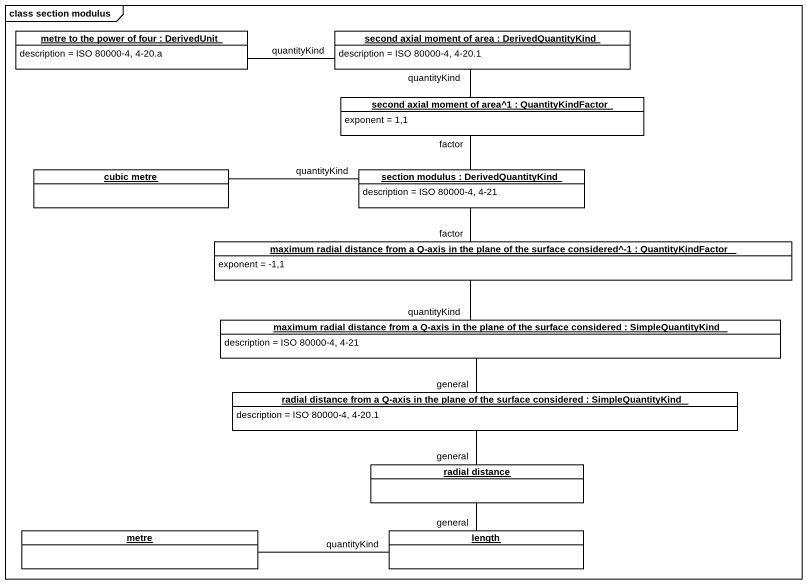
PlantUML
@startuml
mainframe class section modulus
hide circle
hide empty members
object "metre to the power of four : DerivedUnit" as metre_to_the_power_of_four #FFFFFF {
  description = ISO 80000-4, 4-20.a
}
object "second axial moment of area : DerivedQuantityKind" as second_axial_moment_of_area #FFFFFF {
  description = ISO 80000-4, 4-20.1
}
object "second axial moment of area^1 : QuantityKindFactor" as second_axial_moment_of_area_2 #FFFFFF {
  exponent = 1,1
}
object "cubic metre" as cubic_metre #FFFFFF
object "section modulus : DerivedQuantityKind" as section_modulus #FFFFFF {
  description = ISO 80000-4, 4-21
}
object "maximum radial distance from a Q-axis in the plane of the surface considered^-1 : QuantityKindFactor" as maximum_radial_distance #FFFFFF {
  exponent = -1,1
}
object "maximum radial distance from a Q-axis in the plane of the surface considered : SimpleQuantityKind" as maximum_radial_distance_2 #FFFFFF {
  description = ISO 80000-4, 4-21
}
object "radial distance from a Q-axis in the plane of the surface considered : SimpleQuantityKind" as radial_distance_from_a_Q #FFFFFF {
  description = ISO 80000-4, 4-20.1
}
object "radial distance" as radial_distance #FFFFFF
object metre #FFFFFF
object length #FFFFFF
metre_to_the_power_of_four -right- second_axial_moment_of_area : quantityKind
second_axial_moment_of_area -- second_axial_moment_of_area_2 : quantityKind
second_axial_moment_of_area_2 -- section_modulus : factor
cubic_metre -right- section_modulus : quantityKind
maximum_radial_distance -up- section_modulus : factor
maximum_radial_distance_2 -up- maximum_radial_distance : quantityKind
maximum_radial_distance_2 -- radial_distance_from_a_Q : general
radial_distance_from_a_Q -- radial_distance : general
radial_distance -- length : general
metre -right- length : quantityKind
@enduml
